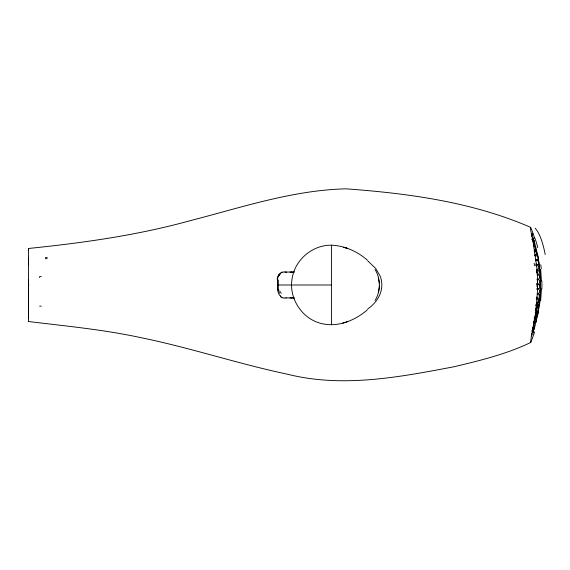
<?xml version="1.0" encoding="UTF-8"?>
<svg xmlns="http://www.w3.org/2000/svg" width="570" height="570" viewBox="0 0 570 570"><rect width="100%" height="100%" fill="white"/><g stroke="black" fill="none" stroke-linecap="round" stroke-linejoin="round"><path stroke-width="0.85" d="M531.675 340.233C531.375 340.974 531.112 341.736 530.755 342.456C506.609 354.084 480.147 360.546 454.133 366.731C399.178 377.183 342.392 388.134 286.981 374.098C237.946 363.767 190.309 347.729 141.196 337.718C104.053 329.681 66.177 326.076 28.5 321.53L28.5 321.423M28.5 318.302L28.5 311.419M28.5 310.914L28.5 279.849M28.5 265.007L28.5 259.272M28.5 257.797L28.5 257.369M28.5 250.059L28.5 248.477C82.914 242.906 137.256 235.325 190.059 220.711C241.374 207.53 292.666 190.102 346.132 188.834C408.754 193.43 472.651 202.079 530.649 227.373C532.245 230.836 533.442 234.491 534.596 238.125M539.534 284.893L539.484 288.506L536.826 288.506M540.574 285.527L540.453 279.122M537.232 286.04L537.232 283.703M531.447 234.541L531.575 234.006L531.91 234.491M537.225 286.61L537.225 283.39M540.574 286.055L540.574 284.473M537.232 286.297L537.225 287.073M540.189 274.434L540.538 288.448M540.574 286.318L540.339 293.351M375.074 300.518C380.767 291.177 380.767 278.823 375.074 269.482M278.21 290.073L278.21 279.927M540.531 288.712L540.018 297.804M537.681 288.962L535.871 311.477L531.746 334.804M541.443 288.962L540.673 300.654M379.328 286.674L379.364 285.834M540.317 293.621L540.189 295.566M277.711 280.07L277.647 288.876M536.819 297.348L536.776 297.903M536.655 299.571L536.84 296.949M536.74 298.459L536.676 299.293M540.175 295.844L539.776 300.333M539.07 296.322L539.22 294.291L537.261 294.291M539.99 298.082L537.93 313.379M536.263 304.024L536.185 304.857M379.278 287.472L378.352 292.695M536.049 306.126L536.277 303.867M536.156 305.135L536.092 305.691M539.747 300.611L539.534 302.592M539.498 302.877L539.256 304.843M535.543 310.493L535.715 309.054M535.593 310.087L535.522 310.629M539.22 305.121L538.956 307.08M538.914 307.365L538.622 309.303M537.852 307.194L538.301 303.924L536.52 303.924M537.845 307.23L537.781 307.665M537.581 308.99L535.836 308.74M538.579 309.581L538.265 311.491M537.353 310.372L537.097 311.876M533.905 321.544L533.826 322M538.215 311.769L537.311 316.628M537.88 313.65L537.531 315.488M536.783 313.607L535.479 313.55M536.776 313.664L536.064 317.212M532.059 331.348L532.28 330.201M532.793 327.615L532.658 328.277M532.102 331.099L532.252 330.344M537.467 315.823L534.368 328.484M531.447 335.502L530.563 342.705M535.023 321.644L535.8 318.409L534.026 318.366M535.016 321.68L534.881 322.207M534.567 323.397L533.769 323.183M534.553 323.439L533.221 327.038M534.624 327.608L533.898 330.002M534.596 331.875L531.945 339.52M533.178 328.106L532.686 327.999M533.043 328.527L532.686 329.581M533.591 330.928L532.879 332.987M279.186 275.659L279.336 275.289M531.91 335.509L531.489 335.88M280.675 273.222L281.794 272.353M367.458 309.767C354.832 320.739 337.155 327.864 320.454 323.276C301.231 318.145 288.27 297.298 292.26 277.754C295.374 259.357 312.738 244.893 331.412 245.186C344.693 245.684 357.525 251.527 367.458 260.233M279.87 274.398L280.084 274.213A18.048 5.187 -81 0 1 280.697 273.792L280.732 273.792M367.793 308.947C373.236 305.107 377.917 299.906 380.261 293.6A24.303 23.954 89 0 0 380.311 276.379L375.701 268.42L368.455 261.53M530.563 227.295L530.577 229.867L532.665 239.201M282.036 272.232L284.252 271.99M342.42 323.276L347.807 321.509M286.254 272.082L291.348 271.976M286.332 298.032L284.252 298.01M291.313 298.032L285.912 297.825M285.791 271.983L286.361 271.976M285.72 271.99L284.416 271.99M291.405 297.925L293.778 297.825M284.002 298.024L281.993 297.747M532.644 241.195L533.392 241.481M533.242 245.164L534.446 245.164M533.776 246.126L534.574 246.126M534.389 249.981L535.579 249.689M534.097 250.942L535.864 250.942M534.867 254.797L536.648 254.797M534.931 255.759L536.862 255.937M47.246 257.569L45.515 257.569L45.515 258.68L47.246 258.68M535.522 259.371L537.489 259.614M535.486 260.576L537.645 260.611M536.085 264.43L538.187 264.43M536.064 265.392C538.971 263.333 539.982 271.12 536.634 269.247M536.683 270.209L538.835 270.209L538.999 272.025M294.633 271.983L289.923 272.182M537.211 274.063L539.156 274.063M537.239 275.025C540.153 273.294 540.346 280.86 537.254 278.88M41.225 276.55L39.636 276.55L39.636 277.626M536.798 279.841C540.524 277.398 540.695 286.14 536.876 283.689M536.876 284.658L539.534 284.679M28.5 285L28.885 285M278.01 285L331.412 285M539.811 285L540.574 285M536.798 289.474C540.367 286.895 540.417 295.139 537.197 293.322M294.633 298.017L289.923 297.818M536.263 298.139L538.921 298.139M536.626 299.108C539.904 297.084 539.199 304.409 536.641 302.955M39.636 306.118L41.225 306.118M536 307.772L537.767 307.772M535.202 312.588L536.969 312.588M534.959 317.405L536.021 317.405M533.805 322.221L534.745 322.221M291.398 272.075L293.778 272.175M346.14 247.986L343.667 247.252L347.807 248.492M281.302 297.326L280.932 297.02M279.549 295.288L278.196 292.61L277.683 289.503M532.238 237.982L532.622 239.065M532.922 237.12L533.591 239.072M533.898 239.998L534.318 241.338M534.218 241.024L537.368 253.664M534.368 241.516L534.475 241.88M533.449 241.652L534.339 244.765M534.532 242.058L534.639 242.428M378.573 278.181L378.366 277.433L379.335 283.354M534.81 246.532L535.18 248.007M535.28 248.427L535.558 249.603M535.907 251.135L536.491 253.949M532.772 239.927L536.84 267.123M532.102 238.901L532.252 239.657M537.311 253.372L538.265 258.509M537.531 254.512L537.88 256.35M537.93 256.621L539.968 271.634M538.308 258.78L538.579 260.419M537.417 259.158L537.481 259.557M538.622 260.697L538.914 262.635M534.532 252.311L534.453 251.812M537.653 260.647L537.724 261.117M534.945 255.118L535.023 255.638M538.956 262.92L539.22 264.879M539.256 265.157L539.498 267.123M535.543 259.507L535.715 260.946M539.534 267.408L539.747 269.346M536.049 263.874L536.277 266.133M539.776 269.667L540.175 274.156M536.185 265.143L536.263 265.976M532.088 239.25L532.138 239.742M540.673 269.346L541.443 281.038M536.89 267.679L536.94 268.235M539.99 271.918L540.446 278.851M536.99 268.791L537.681 281.038M536.655 270.429L536.819 272.652M536.676 270.714L536.84 273.051M537.225 282.927L537.232 283.44M331.412 245.2L331.412 324.8M28.5 248.477L28.5 321.516M533.577 331.662A49.733 4.553 -85.2 0 1 533.399 332.303M532.907 333.92A49.733 4.553 -85.2 0 1 532.758 334.369M533.442 328.042A41.667 1.532 -74.8 0 1 533.819 326.346M533.52 328.27A42.828 1.945 -73.4 0 1 532.964 329.759M533.883 328.32A42.672 1.397 -77 0 1 534.439 325.385M536.598 319.791A41.425 0.841 -72.9 0 1 535.643 322.706M536.776 315.559A44.823 1.731 -75.6 0 1 535.836 318.851M536.733 309.446A49.554 5.358 -81.9 0 1 534.703 318.979M534.589 237.547A49.554 7.973 85.1 0 1 537.767 247.672M532.28 233.586A44.823 3.078 78.7 0 1 532.85 233.871M532.359 235.788A41.425 1.304 74.7 0 1 532.166 234.249M536.897 253.992A42.672 0.933 73.2 0 1 537.531 255.987M536.548 253.372A42.244 1.511 77.1 0 1 535.715 249.29M532.309 239.906A45.037 1.354 75.6 0 1 532.501 240.533M534.176 263.247A49.733 1.881 81.9 0 1 534.567 265.706M532.786 329.674A36.765 0.983 -75.5 0 1 532.686 329.952M533.584 242.642A36.851 0.762 74.9 0 1 533.769 243.24M531.561 236.365A41.895 1.874 73.6 0 1 531.411 235.168M534.161 242.271A41.71 1.176 75.1 0 1 533.434 238.98M534.161 242.3A45.329 2.615 77.5 0 1 534.475 243.326M531.411 334.832A41.895 1.874 -73.6 0 1 531.561 333.635M533.434 331.02A41.71 1.176 -75.1 0 1 534.161 327.729M534.475 326.674A45.329 2.615 -77.5 0 1 534.161 327.7M541.856 280.982A60.919 26.79 -90 0 1 541.856 289.019M540.788 264.737A59.829 18.91 88.9 0 1 541.265 268.812M535.159 228.257A57.278 16.11 88.2 0 1 545.219 254.612M537.474 281.081A60.577 21.753 90 0 1 537.474 288.919M538.187 300.219A57.278 7.923 -82.8 0 1 534.033 321.929M540.075 300.126A59.829 17.663 -88.5 0 1 539.648 303.96M367.828 260.996A49.533 49.191 -22.7 0 1 368.498 261.473M282.007 297.284A19.551 6.662 85.7 0 1 281.666 297.006M281.516 297.355A22.294 8.479 -81.1 0 1 281.331 297.212M280.746 296.293A13.587 3.064 68.1 0 1 280.447 295.951M281.16 293.436A10.695 3.171 77 0 1 280.447 291.705M279.507 293.194A7.631 2.209 83.9 0 1 278.787 290.066M278.16 290.493A12.69 6.911 -88.5 0 1 278.132 290.094M280.689 296.129A18.005 5.151 80.6 0 1 280.077 295.695M277.79 289.467A28.457 11.607 89.8 0 1 277.761 288.847M277.405 279.77A7.887 2.95 -89.5 0 1 279.257 274.961M279.25 274.861A10.602 3.399 -86.5 0 1 279.613 274.483M277.177 279.414A8.123 4.161 88.9 0 1 278.837 274.669M279.029 274.655A11.158 5.344 81.7 0 1 279.934 273.379M280.312 273.294A10.395 3.285 -79.7 0 1 280.689 272.945M281.801 272.168A18.447 6.227 -84.9 0 1 282.043 272.082M286.603 272.809A20.62 2.33 -87.1 0 1 286.696 272.617M285.933 272.546A20.62 8.557 -86.8 0 1 286.268 272.375"/></g></svg>
